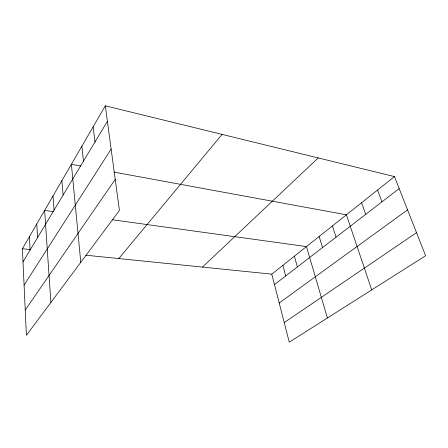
<?xml version="1.0" encoding="UTF-8"?>
<svg xmlns="http://www.w3.org/2000/svg" width="448" height="448" viewBox="0 0 448 448"><rect width="100%" height="100%" fill="white"/><g stroke="black" fill="none" stroke-linecap="round" stroke-linejoin="round"><path stroke-width="0.67" d="M105.308 105.818L119.42 210.454L26.41 335.311L22.4 248.752L105.308 105.818L394.464 176.585L425.6 255.746L289.262 342.182L271.796 274.148L394.464 176.585M23.005 261.845L107.397 121.296M24.086 285.107L111.143 149.1M25.239 310.066L115.226 179.368M118.804 258.569L222.085 134.394M202.468 267.086L318.22 157.926M274.473 284.581L399.185 188.574M279.205 302.994L407.557 209.866M284.228 322.566L416.528 232.686M22.4 248.752L30.744 249.598M85.876 255.214L271.796 274.148M53.57 211.652L44.632 210.42L50.882 302.467M112.179 219.744L306.466 246.574L327.398 318.007M80.993 166.057L71.389 164.293L80.78 262.326M113.837 172.088L346.41 214.805L371.717 289.906M377.563 190.025L381.965 201.83M361.57 202.748L365.686 214.362M332.438 225.915L336.056 237.177M319.138 236.494L322.538 247.582M294.375 256.189L297.388 266.941M282.834 265.367L285.673 275.962M93.15 126.773L94.982 141.971M81.878 146.21L83.479 161.129M61.886 180.678L63.112 195.042M52.987 196.022L54.062 210.123M36.781 223.961L37.598 237.546M29.383 236.712L30.089 250.051"/></g></svg>
